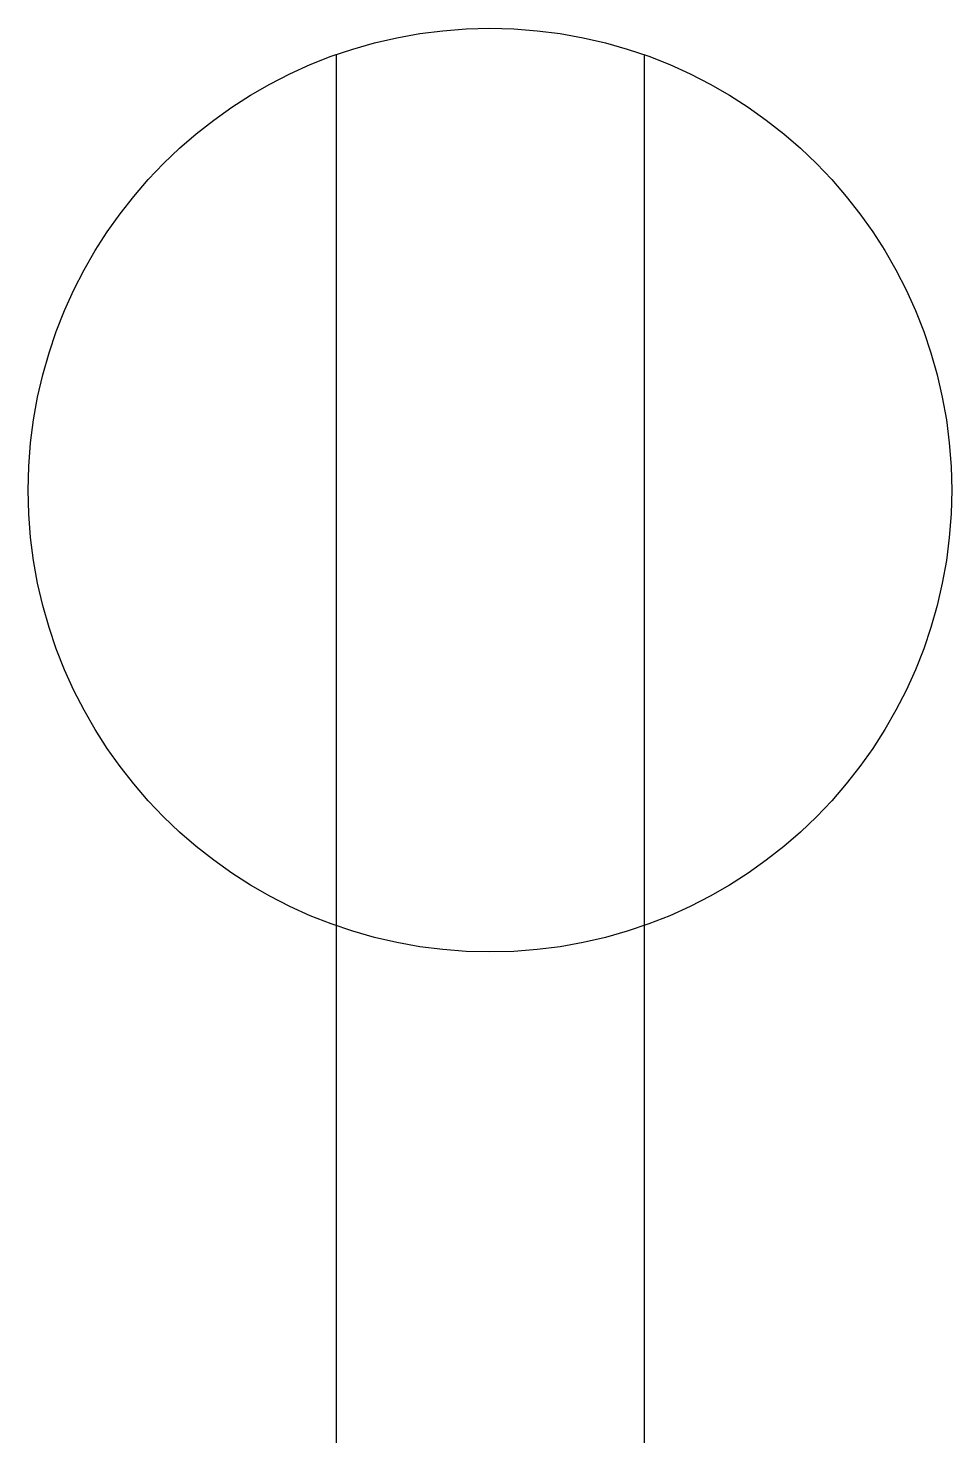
# Model space of a CAD drawing. Header units: inches. Extents: x -6 to 6, y 0 to 18.4.
import ezdxf

# ---------------------------------------------------------------- set-up
doc = ezdxf.new("R2010")
doc.units = ezdxf.units.IN
doc.header["$MEASUREMENT"] = 0

msp = doc.modelspace()

# ---------------------------------------------------------------- linework, layer by layer
at = {"color": 0}
for p, q in [((-2, 18.033), (-2, 0)), ((2, 18.031), (2, 0))]:
    msp.add_line(p, q, dxfattribs=at)
msp.add_circle((-0.002, 12.375), 6, dxfattribs=at)

doc.saveas('drawing.dxf')
